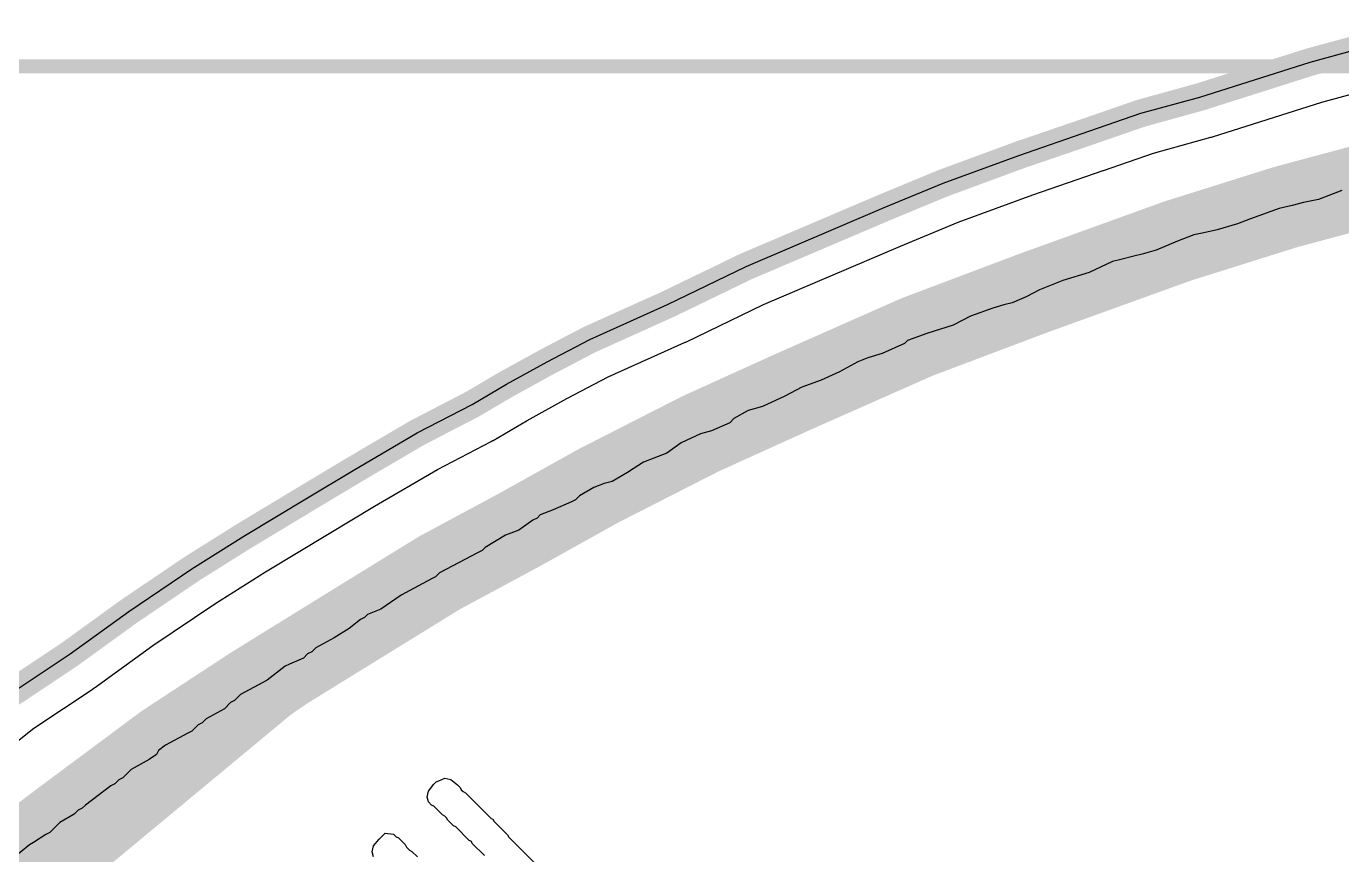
# Model space of a CAD drawing. Header units: inches. Extents: x -21.6 to 21.4, y -24.6 to 14.5.
# Drawn here: x -8.658 to -3.932, y 11.041 to 14.019 of the extents above; entities that cross this region are included whole.
import ezdxf

# ---------------------------------------------------------------- set-up
doc = ezdxf.new("R2010")
doc.units = ezdxf.units.IN
for name, color, linetype in [('Bottom 3D Body', 56, 'Continuous'), ('Bottom Courtyard', 56, 'Continuous'), ('Bottom Layer', 5, 'Continuous'), ('Bottom Overlay', 54, 'Continuous'), ('Mechanical 4', 56, 'Continuous'), ('Top Layer', 1, 'Continuous'), ('Top Overlay', 2, 'Continuous'), ('Top Solder', 216, 'Continuous')]:
    doc.layers.add(name, color=color, linetype=linetype)

# ---------------------------------------------------------------- blocks, each defined once
blk = doc.blocks.new('CR2032_VAY3_15_2_B_60')
at = {"layer": 'Bottom 3D Body'}
blk.add_lwpolyline([(10, 0, 0.127, 0.127, 1), (-10, 0, 0.127, 0.127, 1)], format="xyseb", close=True, dxfattribs=at)
at = {"layer": 'Bottom Courtyard'}
blk.add_lwpolyline([(11.269, -10.25, 0.05, 0.05, 0), (-11.169, -10.25, 0.05, 0.05, 0)], format="xyseb", dxfattribs=at)
at = {"layer": 'Bottom Overlay'}
blk.add_lwpolyline([(10.0003, 0.0001, 0.15, 0.15, -0.414214), (0.0002, -10, 0.15, 0.15, 0)], format="xyseb", dxfattribs=at)

msp = doc.modelspace()

# ---------------------------------------------------------------- linework, layer by layer
at = {"layer": 'Bottom Layer'}
for p, q in [((-4.0458, 13.8907), (-3.7559, 13.9691)), ((-4.4415, 13.7649), (-4.0458, 13.8907)), ((-4.6531, 13.7065), (-4.4415, 13.7649)), ((-4.8372, 13.6427), (-4.6531, 13.7065)), ((-5.0926, 13.5552), (-4.8372, 13.6427)), ((-5.3643, 13.4549), (-5.0926, 13.5552)), ((-5.5758, 13.3673), (-5.3643, 13.4549)), ((-6.0718, 13.1558), (-5.5758, 13.3673)), ((-6.3545, 13.019), (-6.0718, 13.1558)), ((-6.6335, 12.8932), (-6.3545, 13.019)), ((-6.7867, 12.813), (-6.6335, 12.8932)), ((-6.9326, 12.7327), (-6.7867, 12.813)), ((-7.0566, 12.6598), (-6.9326, 12.7327)), ((-7.2535, 12.5577), (-7.0566, 12.6598)), ((-7.4833, 12.4227), (-7.2535, 12.5577)), ((-7.6474, 12.3243), (-7.4833, 12.4227)), ((-7.8772, 12.1857), (-7.6474, 12.3243)), ((-8.0632, 12.069), (-7.8772, 12.1857)), ((-8.2893, 11.9158), (-8.0632, 12.069)), ((-8.5008, 11.7626), (-8.2893, 11.9158)), ((-8.7197, 11.6167), (-8.5008, 11.7626))]:
    msp.add_line(p, q, dxfattribs=at)
at = {"layer": 'Mechanical 4'}
for points in [[(-4.0458, 13.8907, 0.1, 0.1, 0), (-3.7559, 13.9691, 0.1, 0.1, 0)], [(-4.4415, 13.7649, 0.1, 0.1, 0), (-4.0458, 13.8907, 0.1, 0.1, 0)], [(-4.6531, 13.7065, 0.1, 0.1, 0), (-4.4415, 13.7649, 0.1, 0.1, 0)], [(-4.8372, 13.6427, 0.1, 0.1, 0), (-4.6531, 13.7065, 0.1, 0.1, 0)], [(-5.0926, 13.5552, 0.1, 0.1, 0), (-4.8372, 13.6427, 0.1, 0.1, 0)], [(-5.3643, 13.4549, 0.1, 0.1, 0), (-5.0926, 13.5552, 0.1, 0.1, 0)], [(-5.5758, 13.3673, 0.1, 0.1, 0), (-5.3643, 13.4549, 0.1, 0.1, 0)], [(-6.0718, 13.1558, 0.1, 0.1, 0), (-5.5758, 13.3673, 0.1, 0.1, 0)], [(-6.3545, 13.019, 0.1, 0.1, 0), (-6.0718, 13.1558, 0.1, 0.1, 0)], [(-6.6335, 12.8932, 0.1, 0.1, 0), (-6.3545, 13.019, 0.1, 0.1, 0)], [(-6.7867, 12.813, 0.1, 0.1, 0), (-6.6335, 12.8932, 0.1, 0.1, 0)], [(-6.9326, 12.7327, 0.1, 0.1, 0), (-6.7867, 12.813, 0.1, 0.1, 0)], [(-7.0566, 12.6598, 0.1, 0.1, 0), (-6.9326, 12.7327, 0.1, 0.1, 0)], [(-7.2535, 12.5577, 0.1, 0.1, 0), (-7.0566, 12.6598, 0.1, 0.1, 0)], [(-7.4833, 12.4227, 0.1, 0.1, 0), (-7.2535, 12.5577, 0.1, 0.1, 0)], [(-7.6474, 12.3243, 0.1, 0.1, 0), (-7.4833, 12.4227, 0.1, 0.1, 0)], [(-7.8772, 12.1857, 0.1, 0.1, 0), (-7.6474, 12.3243, 0.1, 0.1, 0)], [(-8.0632, 12.069, 0.1, 0.1, 0), (-7.8772, 12.1857, 0.1, 0.1, 0)], [(-8.2893, 11.9158, 0.1, 0.1, 0), (-8.0632, 12.069, 0.1, 0.1, 0)], [(-8.5008, 11.7626, 0.1, 0.1, 0), (-8.2893, 11.9158, 0.1, 0.1, 0)], [(-8.7197, 11.6167, 0.1, 0.1, 0), (-8.5008, 11.7626, 0.1, 0.1, 0)]]:
    msp.add_lwpolyline(points, format="xyseb", dxfattribs=at)
for points in [[(-4.0708, 13.8907, 0.05, 0.05, 1), (-4.0208, 13.8907, 0.05, 0.05, 1)], [(-4.0708, 13.8907, 0.05, 0.05, 1), (-4.0208, 13.8907, 0.05, 0.05, 1)], [(-4.4665, 13.7649, 0.05, 0.05, 1), (-4.4165, 13.7649, 0.05, 0.05, 1)], [(-4.4665, 13.7649, 0.05, 0.05, 1), (-4.4165, 13.7649, 0.05, 0.05, 1)], [(-4.6781, 13.7065, 0.05, 0.05, 1), (-4.6281, 13.7065, 0.05, 0.05, 1)], [(-4.6781, 13.7065, 0.05, 0.05, 1), (-4.6281, 13.7065, 0.05, 0.05, 1)], [(-4.8622, 13.6427, 0.05, 0.05, 1), (-4.8123, 13.6427, 0.05, 0.05, 1)], [(-4.8622, 13.6427, 0.05, 0.05, 1), (-4.8123, 13.6427, 0.05, 0.05, 1)], [(-5.1176, 13.5552, 0.05, 0.05, 1), (-5.0676, 13.5552, 0.05, 0.05, 1)], [(-5.1176, 13.5552, 0.05, 0.05, 1), (-5.0676, 13.5552, 0.05, 0.05, 1)], [(-5.3893, 13.4549, 0.05, 0.05, 1), (-5.3393, 13.4549, 0.05, 0.05, 1)], [(-5.3893, 13.4549, 0.05, 0.05, 1), (-5.3393, 13.4549, 0.05, 0.05, 1)], [(-5.6008, 13.3673, 0.05, 0.05, 1), (-5.5508, 13.3673, 0.05, 0.05, 1)], [(-5.6008, 13.3673, 0.05, 0.05, 1), (-5.5508, 13.3673, 0.05, 0.05, 1)], [(-6.0968, 13.1558, 0.05, 0.05, 1), (-6.0468, 13.1558, 0.05, 0.05, 1)], [(-6.0968, 13.1558, 0.05, 0.05, 1), (-6.0468, 13.1558, 0.05, 0.05, 1)], [(-6.3795, 13.019, 0.05, 0.05, 1), (-6.3295, 13.019, 0.05, 0.05, 1)], [(-6.3795, 13.019, 0.05, 0.05, 1), (-6.3295, 13.019, 0.05, 0.05, 1)], [(-6.6585, 12.8932, 0.05, 0.05, 1), (-6.6085, 12.8932, 0.05, 0.05, 1)], [(-6.6585, 12.8932, 0.05, 0.05, 1), (-6.6085, 12.8932, 0.05, 0.05, 1)], [(-6.8117, 12.813, 0.05, 0.05, 1), (-6.7617, 12.813, 0.05, 0.05, 1)], [(-6.8117, 12.813, 0.05, 0.05, 1), (-6.7617, 12.813, 0.05, 0.05, 1)], [(-6.9576, 12.7327, 0.05, 0.05, 1), (-6.9076, 12.7327, 0.05, 0.05, 1)], [(-6.9576, 12.7327, 0.05, 0.05, 1), (-6.9076, 12.7327, 0.05, 0.05, 1)], [(-7.0816, 12.6598, 0.05, 0.05, 1), (-7.0316, 12.6598, 0.05, 0.05, 1)], [(-7.0816, 12.6598, 0.05, 0.05, 1), (-7.0316, 12.6598, 0.05, 0.05, 1)], [(-7.2785, 12.5577, 0.05, 0.05, 1), (-7.2285, 12.5577, 0.05, 0.05, 1)], [(-7.2785, 12.5577, 0.05, 0.05, 1), (-7.2285, 12.5577, 0.05, 0.05, 1)], [(-7.5083, 12.4227, 0.05, 0.05, 1), (-7.4583, 12.4227, 0.05, 0.05, 1)], [(-7.5083, 12.4227, 0.05, 0.05, 1), (-7.4583, 12.4227, 0.05, 0.05, 1)], [(-7.6724, 12.3243, 0.05, 0.05, 1), (-7.6224, 12.3243, 0.05, 0.05, 1)], [(-7.6724, 12.3243, 0.05, 0.05, 1), (-7.6224, 12.3243, 0.05, 0.05, 1)], [(-7.9022, 12.1857, 0.05, 0.05, 1), (-7.8522, 12.1857, 0.05, 0.05, 1)], [(-7.9022, 12.1857, 0.05, 0.05, 1), (-7.8522, 12.1857, 0.05, 0.05, 1)], [(-8.0882, 12.069, 0.05, 0.05, 1), (-8.0382, 12.069, 0.05, 0.05, 1)], [(-8.0882, 12.069, 0.05, 0.05, 1), (-8.0382, 12.069, 0.05, 0.05, 1)], [(-8.3143, 11.9158, 0.05, 0.05, 1), (-8.2643, 11.9158, 0.05, 0.05, 1)], [(-8.3143, 11.9158, 0.05, 0.05, 1), (-8.2643, 11.9158, 0.05, 0.05, 1)], [(-8.5258, 11.7626, 0.05, 0.05, 1), (-8.4758, 11.7626, 0.05, 0.05, 1)], [(-8.5258, 11.7626, 0.05, 0.05, 1), (-8.4758, 11.7626, 0.05, 0.05, 1)]]:
    msp.add_lwpolyline(points, format="xyseb", close=True, dxfattribs=at)
at = {"layer": 'Top Layer'}
for p, q in [((-4.0458, 13.8907), (-3.7559, 13.9691)), ((-4.4415, 13.7649), (-4.0458, 13.8907)), ((-4.6531, 13.7065), (-4.4415, 13.7649)), ((-4.8372, 13.6427), (-4.6531, 13.7065)), ((-5.0926, 13.5552), (-4.8372, 13.6427)), ((-5.3643, 13.4549), (-5.0926, 13.5552)), ((-5.5758, 13.3673), (-5.3643, 13.4549)), ((-6.0718, 13.1558), (-5.5758, 13.3673)), ((-6.3545, 13.019), (-6.0718, 13.1558)), ((-6.6335, 12.8932), (-6.3545, 13.019)), ((-6.7867, 12.813), (-6.6335, 12.8932)), ((-6.9326, 12.7327), (-6.7867, 12.813)), ((-7.0566, 12.6598), (-6.9326, 12.7327)), ((-7.2535, 12.5577), (-7.0566, 12.6598)), ((-7.4833, 12.4227), (-7.2535, 12.5577)), ((-7.6474, 12.3243), (-7.4833, 12.4227)), ((-7.8772, 12.1857), (-7.6474, 12.3243)), ((-8.0632, 12.069), (-7.8772, 12.1857)), ((-8.2893, 11.9158), (-8.0632, 12.069)), ((-8.5008, 11.7626), (-8.2893, 11.9158)), ((-8.7197, 11.6167), (-8.5008, 11.7626))]:
    msp.add_line(p, q, dxfattribs=at)
at = {"layer": 'Top Overlay'}
for p, q in [((-4.0035, 13.7468), (-3.7183, 13.8239)), ((-4.3961, 13.6219), (-4.0035, 13.7468)), ((-4.6085, 13.5632), (-4.4016, 13.6203)), ((-4.4016, 13.6203), (-4.4014, 13.6203)), ((-4.4014, 13.6203), (-4.4012, 13.6204)), ((-4.4012, 13.6204), (-4.3987, 13.6211)), ((-4.3987, 13.6211), (-4.3965, 13.6218)), ((-4.3965, 13.6218), (-4.3963, 13.6219)), ((-4.3963, 13.6219), (-4.3961, 13.6219)), ((-4.7881, 13.501), (-4.6085, 13.5632)), ((-5.0423, 13.4138), (-4.7886, 13.5008)), ((-4.7886, 13.5008), (-4.7884, 13.5009)), ((-4.7884, 13.5009), (-4.7881, 13.501)), ((-3.9309, 13.4293), (-3.9783, 13.4111)), ((-5.3096, 13.3151), (-5.0423, 13.4138)), ((-4.0695, 13.3856), (-4.1096, 13.3746)), ((-4.0148, 13.3965), (-4.0695, 13.3856)), ((-3.9783, 13.4111), (-4.0148, 13.3965)), ((-4.1571, 13.3637), (-4.2592, 13.3272)), ((-4.1096, 13.3746), (-4.1571, 13.3637)), ((-5.5176, 13.2291), (-5.3096, 13.3151)), ((-4.3795, 13.2871), (-4.4269, 13.2762)), ((-4.3066, 13.309), (-4.3795, 13.2871)), ((-4.2592, 13.3272), (-4.3066, 13.309)), ((-4.5218, 13.247), (-4.5984, 13.2142)), ((-4.4634, 13.2689), (-4.5218, 13.247)), ((-4.4269, 13.2762), (-4.4634, 13.2689)), ((-6.0097, 13.0192), (-5.5176, 13.2291)), ((-4.6786, 13.1923), (-4.726, 13.1813)), ((-4.6494, 13.1996), (-4.6786, 13.1923)), ((-4.5984, 13.2142), (-4.6494, 13.1996)), ((-4.7552, 13.174), (-4.8391, 13.1339)), ((-4.726, 13.1813), (-4.7552, 13.174)), ((-4.9339, 13.1048), (-4.9813, 13.0865)), ((-4.8391, 13.1339), (-4.9339, 13.1048)), ((-5.0652, 13.0464), (-5.1163, 13.0245)), ((-5.0178, 13.0719), (-5.0652, 13.0464)), ((-4.9813, 13.0865), (-5.0178, 13.0719)), ((-6.2891, 12.884), (-6.0097, 13.0192)), ((-5.1856, 13.0063), (-5.2658, 12.9771)), ((-5.1454, 13.0172), (-5.1856, 13.0063)), ((-5.1163, 13.0245), (-5.1454, 13.0172)), ((-5.2658, 12.9771), (-5.3278, 12.9443)), ((-5.4226, 12.9151), (-5.4919, 12.8896)), ((-5.3278, 12.9443), (-5.4226, 12.9151)), ((-6.5678, 12.7583), (-6.2928, 12.8823)), ((-6.2928, 12.8823), (-6.291, 12.8831)), ((-6.291, 12.8831), (-6.2891, 12.884)), ((-5.5029, 12.8786), (-5.5831, 12.8422)), ((-5.4919, 12.8896), (-5.5029, 12.8786)), ((-5.6706, 12.813), (-5.7363, 12.7765)), ((-5.6342, 12.8276), (-5.6706, 12.813)), ((-5.5831, 12.8422), (-5.6342, 12.8276)), ((-5.7363, 12.7765), (-5.8019, 12.7473)), ((-6.7157, 12.6808), (-6.5678, 12.7583)), ((-5.8712, 12.7218), (-5.9332, 12.689)), ((-5.8019, 12.7473), (-5.8712, 12.7218)), ((-6.8583, 12.6024), (-6.7157, 12.6808)), ((-5.9332, 12.689), (-6.0135, 12.6525)), ((-6.0645, 12.6379), (-6.1156, 12.6087)), ((-6.0135, 12.6525), (-6.0645, 12.6379)), ((-6.9805, 12.5305), (-6.8583, 12.6024)), ((-6.1302, 12.5941), (-6.1958, 12.565)), ((-6.1156, 12.6087), (-6.1302, 12.5941)), ((-7.1809, 12.4263), (-6.9875, 12.5266)), ((-6.9875, 12.5266), (-6.9864, 12.5272)), ((-6.9864, 12.5272), (-6.9852, 12.5279)), ((-6.9852, 12.5279), (-6.9839, 12.5285)), ((-6.9839, 12.5285), (-6.9828, 12.5292)), ((-6.9828, 12.5292), (-6.9817, 12.5298)), ((-6.9817, 12.5298), (-6.9805, 12.5305)), ((-6.2359, 12.554), (-6.3052, 12.5212)), ((-6.1958, 12.565), (-6.2359, 12.554)), ((-6.3563, 12.4847), (-6.4037, 12.4665)), ((-6.3052, 12.5212), (-6.3563, 12.4847)), ((-6.4402, 12.4519), (-6.4985, 12.4154)), ((-6.4037, 12.4665), (-6.4402, 12.4519)), ((-7.4067, 12.2937), (-7.1809, 12.4263)), ((-6.4985, 12.4154), (-6.5532, 12.3826)), ((-6.6189, 12.3607), (-6.67, 12.3315)), ((-6.5824, 12.3753), (-6.6189, 12.3607)), ((-6.5532, 12.3826), (-6.5824, 12.3753)), ((-7.5702, 12.1956), (-7.4067, 12.2937)), ((-6.6991, 12.3097), (-6.7648, 12.2805)), ((-6.6845, 12.317), (-6.6991, 12.3097)), ((-6.67, 12.3315), (-6.6845, 12.317)), ((-6.8377, 12.244), (-6.8888, 12.2075)), ((-6.8231, 12.2513), (-6.8377, 12.244)), ((-6.8122, 12.2623), (-6.8231, 12.2513)), ((-6.7648, 12.2805), (-6.8122, 12.2623)), ((-7.7985, 12.0579), (-7.5703, 12.1956)), ((-7.5703, 12.1956), (-7.5702, 12.1956)), ((-6.8888, 12.2075), (-6.9362, 12.1893)), ((-6.9362, 12.1893), (-7.0091, 12.1455)), ((-7.0347, 12.1273), (-7.1733, 12.0544)), ((-7.0201, 12.1346), (-7.0347, 12.1273)), ((-7.0091, 12.1455), (-7.0201, 12.1346)), ((-7.9812, 11.9433), (-7.7985, 12.0579)), ((-7.1733, 12.0544), (-7.1879, 12.0398)), ((-7.2024, 12.0325), (-7.3119, 11.9741)), ((-7.1879, 12.0398), (-7.2024, 12.0325)), ((-7.3119, 11.9741), (-7.3848, 11.9231)), ((-8.2032, 11.7929), (-7.9812, 11.9433)), ((-7.3848, 11.9231), (-7.4322, 11.9048)), ((-7.4577, 11.8866), (-7.4979, 11.8538)), ((-7.4432, 11.8939), (-7.4577, 11.8866)), ((-7.4322, 11.9048), (-7.4432, 11.8939)), ((-7.5526, 11.8209), (-7.6182, 11.7845)), ((-7.4979, 11.8538), (-7.5526, 11.8209)), ((-8.4129, 11.6411), (-8.2032, 11.7929)), ((-7.6328, 11.7699), (-7.6474, 11.7626)), ((-7.6182, 11.7845), (-7.6328, 11.7699)), ((-7.713, 11.7261), (-7.7276, 11.7188)), ((-7.662, 11.748), (-7.713, 11.7261)), ((-7.6474, 11.7626), (-7.662, 11.748)), ((-7.7276, 11.7188), (-7.7933, 11.6678)), ((-8.6314, 11.4953), (-8.4176, 11.6378)), ((-8.4176, 11.6378), (-8.4174, 11.6379)), ((-8.4174, 11.6379), (-8.4172, 11.638)), ((-8.4172, 11.638), (-8.4152, 11.6394)), ((-8.4152, 11.6394), (-8.4132, 11.6408)), ((-8.4132, 11.6408), (-8.4131, 11.6409)), ((-8.4131, 11.6409), (-8.4129, 11.6411)), ((-7.7933, 11.6678), (-7.8881, 11.6167)), ((-7.9246, 11.5875), (-7.9465, 11.5656)), ((-7.91, 11.5948), (-7.9246, 11.5875)), ((-7.8881, 11.6167), (-7.91, 11.5948)), ((-7.9465, 11.5656), (-8.0121, 11.5292)), ((-8.8016, 11.3605), (-8.6314, 11.4953)), ((-8.0632, 11.4854), (-8.0778, 11.4781)), ((-8.0413, 11.5073), (-8.0632, 11.4854)), ((-8.0267, 11.5146), (-8.0413, 11.5073)), ((-8.0121, 11.5292), (-8.0267, 11.5146)), ((-8.0778, 11.4781), (-8.158, 11.4343)), ((-8.1908, 11.4015), (-8.2164, 11.3833)), ((-8.1835, 11.4161), (-8.1908, 11.4015)), ((-8.158, 11.4343), (-8.1835, 11.4161)), ((-8.282, 11.3468), (-8.3112, 11.3176)), ((-8.2164, 11.3833), (-8.282, 11.3468)), ((-8.3404, 11.2958), (-8.3549, 11.2885)), ((-8.3258, 11.3103), (-8.3404, 11.2958)), ((-8.3112, 11.3176), (-8.3258, 11.3103)), ((-8.3549, 11.2885), (-8.4461, 11.2192)), ((-8.4571, 11.2082), (-8.4717, 11.2009)), ((-8.4461, 11.2192), (-8.4571, 11.2082)), ((-8.5373, 11.1572), (-8.5738, 11.1207)), ((-8.4862, 11.1863), (-8.5373, 11.1572)), ((-8.4717, 11.2009), (-8.4862, 11.1863)), ((-8.5884, 11.1134), (-8.6321, 11.0842)), ((-8.5738, 11.1207), (-8.5884, 11.1134)), ((-8.6467, 11.0769), (-8.6868, 11.0441)), ((-8.6321, 11.0842), (-8.6467, 11.0769))]:
    msp.add_line(p, q, dxfattribs=at)
for points in [[(-4.1333, 13.3692, 0.3, 0.3, 0), (-3.7194, 13.4804, 0.3, 0.3, 0)], [(-4.5218, 13.247, 0.3, 0.3, 0), (-4.1333, 13.3692, 0.3, 0.3, 0)], [(-5.0415, 13.0592, 0.3, 0.3, 0), (-4.5218, 13.247, 0.3, 0.3, 0)], [(-5.4573, 12.9023, 0.3, 0.3, 0), (-5.0415, 13.0592, 0.3, 0.3, 0)], [(-5.9022, 12.7054, 0.3, 0.3, 0), (-5.4573, 12.9023, 0.3, 0.3, 0)], [(-6.2359, 12.554, 0.3, 0.3, 0), (-5.9022, 12.7054, 0.3, 0.3, 0)], [(-6.6007, 12.368, 0.3, 0.3, 0), (-6.2359, 12.554, 0.3, 0.3, 0)], [(-6.8888, 12.2075, 0.3, 0.3, 0), (-6.6007, 12.368, 0.3, 0.3, 0)], [(-7.1733, 12.0544, 0.3, 0.3, 0), (-6.8888, 12.2075, 0.3, 0.3, 0)], [(-7.5252, 11.8374, 0.3, 0.3, 0), (-7.1733, 12.0544, 0.3, 0.3, 0)], [(-7.8407, 11.6422, 0.3, 0.3, 0), (-7.5252, 11.8374, 0.3, 0.3, 0)], [(-8.158, 11.4343, 0.3, 0.3, 0), (-7.8407, 11.6422, 0.3, 0.3, 0)], [(-8.4717, 11.2009, 0.3, 0.3, 0), (-8.158, 11.4343, 0.3, 0.3, 0)], [(-8.8218, 10.9383, 0.3, 0.3, 0), (-8.4717, 11.2009, 0.3, 0.3, 0)]]:
    msp.add_lwpolyline(points, format="xyseb", dxfattribs=at)
for points in [[(-4.2083, 13.3692, 0.15, 0.15, 1), (-4.0583, 13.3692, 0.15, 0.15, 1)], [(-4.2083, 13.3692, 0.15, 0.15, 1), (-4.0583, 13.3692, 0.15, 0.15, 1)], [(-4.5968, 13.247, 0.15, 0.15, 1), (-4.4468, 13.247, 0.15, 0.15, 1)], [(-4.5968, 13.247, 0.15, 0.15, 1), (-4.4468, 13.247, 0.15, 0.15, 1)], [(-5.1165, 13.0592, 0.15, 0.15, 1), (-4.9665, 13.0592, 0.15, 0.15, 1)], [(-5.1165, 13.0592, 0.15, 0.15, 1), (-4.9665, 13.0592, 0.15, 0.15, 1)], [(-5.5323, 12.9023, 0.15, 0.15, 1), (-5.3823, 12.9023, 0.15, 0.15, 1)], [(-5.5323, 12.9023, 0.15, 0.15, 1), (-5.3823, 12.9023, 0.15, 0.15, 1)], [(-5.9772, 12.7054, 0.15, 0.15, 1), (-5.8272, 12.7054, 0.15, 0.15, 1)], [(-5.9772, 12.7054, 0.15, 0.15, 1), (-5.8272, 12.7054, 0.15, 0.15, 1)], [(-6.3109, 12.554, 0.15, 0.15, 1), (-6.1609, 12.554, 0.15, 0.15, 1)], [(-6.3109, 12.554, 0.15, 0.15, 1), (-6.1609, 12.554, 0.15, 0.15, 1)], [(-6.6757, 12.368, 0.15, 0.15, 1), (-6.5257, 12.368, 0.15, 0.15, 1)], [(-6.6757, 12.368, 0.15, 0.15, 1), (-6.5257, 12.368, 0.15, 0.15, 1)], [(-6.9638, 12.2075, 0.15, 0.15, 1), (-6.8138, 12.2075, 0.15, 0.15, 1)], [(-6.9638, 12.2075, 0.15, 0.15, 1), (-6.8138, 12.2075, 0.15, 0.15, 1)], [(-7.2483, 12.0544, 0.15, 0.15, 1), (-7.0983, 12.0544, 0.15, 0.15, 1)], [(-7.2483, 12.0544, 0.15, 0.15, 1), (-7.0983, 12.0544, 0.15, 0.15, 1)], [(-7.6002, 11.8374, 0.15, 0.15, 1), (-7.4502, 11.8374, 0.15, 0.15, 1)], [(-7.6002, 11.8374, 0.15, 0.15, 1), (-7.4502, 11.8374, 0.15, 0.15, 1)], [(-7.9157, 11.6422, 0.15, 0.15, 1), (-7.7657, 11.6422, 0.15, 0.15, 1)], [(-7.9157, 11.6422, 0.15, 0.15, 1), (-7.7657, 11.6422, 0.15, 0.15, 1)], [(-8.233, 11.4343, 0.15, 0.15, 1), (-8.083, 11.4343, 0.15, 0.15, 1)], [(-8.233, 11.4343, 0.15, 0.15, 1), (-8.083, 11.4343, 0.15, 0.15, 1)], [(-8.5467, 11.2009, 0.15, 0.15, 1), (-8.3967, 11.2009, 0.15, 0.15, 1)], [(-8.5467, 11.2009, 0.15, 0.15, 1), (-8.3967, 11.2009, 0.15, 0.15, 1)]]:
    msp.add_lwpolyline(points, format="xyseb", close=True, dxfattribs=at)
at = {"layer": 'Top Solder'}
for p, q in [((-7.1938, 11.2939), (-7.1851, 11.3026)), ((-7.1851, 11.3026), (-7.1763, 11.307)), ((-7.1763, 11.307), (-7.1544, 11.3158)), ((-7.1544, 11.3158), (-7.1325, 11.3114)), ((-7.1325, 11.3114), (-7.1084, 11.2917)), ((-7.2179, 11.2479), (-7.2136, 11.2698)), ((-7.2136, 11.2698), (-7.1938, 11.2939)), ((-7.1084, 11.2917), (-7.0997, 11.2829)), ((-7.0997, 11.2829), (-7.0953, 11.2742)), ((-7.0953, 11.2742), (-7.0887, 11.2676)), ((-7.0887, 11.2676), (-7.08, 11.2632)), ((-7.08, 11.2632), (-6.988, 11.1713)), ((-7.2136, 11.2304), (-7.2179, 11.2479)), ((-7.2026, 11.2194), (-7.2136, 11.2304)), ((-7.1938, 11.215), (-7.2026, 11.2194)), ((-7.1632, 11.1844), (-7.1938, 11.215)), ((-7.1544, 11.18), (-7.1632, 11.1844)), ((-7.1479, 11.1734), (-7.1544, 11.18)), ((-7.1435, 11.1647), (-7.1479, 11.1734)), ((-7.1238, 11.145), (-7.1435, 11.1647)), ((-6.988, 11.1713), (-6.9814, 11.1691)), ((-6.9814, 11.1691), (-6.977, 11.1603)), ((-6.977, 11.1603), (-6.9289, 11.1121)), ((-7.3909, 11.0968), (-7.369, 11.1187)), ((-7.369, 11.1187), (-7.3384, 11.1143)), ((-7.3384, 11.1143), (-7.3296, 11.1056)), ((-7.115, 11.1406), (-7.1238, 11.145)), ((-7.0668, 11.0924), (-7.115, 11.1406)), ((-6.9289, 11.1121), (-6.9245, 11.1034)), ((-7.415, 11.0508), (-7.4107, 11.0727)), ((-7.4107, 11.0727), (-7.3909, 11.0968)), ((-7.3296, 11.1056), (-7.3209, 11.1012)), ((-7.3209, 11.1012), (-7.2968, 11.0771)), ((-7.2968, 11.0771), (-7.2924, 11.0683)), ((-7.2924, 11.0683), (-7.2814, 11.0574)), ((-7.0581, 11.088), (-7.0668, 11.0924)), ((-7.0559, 11.0815), (-7.0581, 11.088)), ((-7.0121, 11.0377), (-7.0559, 11.0815)), ((-6.9245, 11.1034), (-6.804, 10.9829)), ((-7.4107, 11.0333), (-7.415, 11.0508)), ((-7.2814, 11.0574), (-7.2727, 11.053)), ((-7.2727, 11.053), (-7.253, 11.0333))]:
    msp.add_line(p, q, dxfattribs=at)

# ---------------------------------------------------------------- block references
at = {"rotation": 180}
msp.add_blockref('CR2032_VAY3_15_2_B_60', (-1.725, 3.625), dxfattribs=at)

doc.saveas('drawing.dxf')
